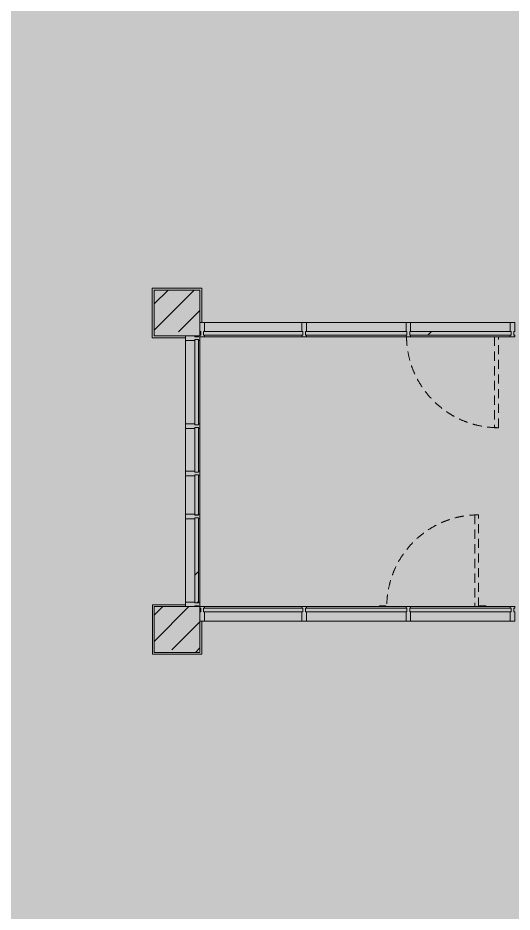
# Model space of a CAD drawing. Header units: millimetres. Extents: x 35111 to 235598, y -8553 to 29000.
# Drawn here: x 180644 to 186028, y 12321 to 22065 of the extents above; entities that cross this region are included whole.
import ezdxf

# ---------------------------------------------------------------- set-up
doc = ezdxf.new("R2010")
doc.units = ezdxf.units.MM
doc.linetypes.add('200_ШТРИХ__ш1_п0_6_', pattern=[160, 100, -60])
doc.layers.add('A-DETL-GENF-3', color=7, linetype='Continuous', lineweight=9, true_color=0xc0c0c0, transparency=0.4)
for name, color, linetype, lineweight in [('A-DETL-MBND-1', 7, '200_ШТРИХ__ш1_п0_6_', 9), ('A-GLAZ-CURT-3', 7, 'Continuous', 5), ('S-COLS-1', 7, 'Continuous', 5)]:
    doc.layers.add(name, color=color, linetype=linetype, lineweight=lineweight)
for name, color, linetype, lineweight, true_color in [('A-FLOR-1', 7, 'Continuous', 5, 0xb7b7b7), ('A-GLAZ-CURT-2', 7, 'Continuous', 5, 0x737373), ('A-GLAZ-CWMG-2', 7, 'Continuous', 5, 0x737373), ('S-COLS-2', 7, 'Continuous', 5, 0x737373)]:
    doc.layers.add(name, color=color, linetype=linetype, lineweight=lineweight, true_color=true_color)

# ---------------------------------------------------------------- blocks, each defined once
blk = doc.blocks.new('110_Дверь_СКБ_1Ст_Внутренняя1 - Д-4 1100x2100h_су мгн-V229-3_9_2_птичка')
at = {"layer": 'A-DETL-MBND-1'}
blk.add_hatch(color=256, dxfattribs=at).paths.add_polyline_path([(-447.5, 1100), (-487.5, 1100), (-487.5, 110), (-447.5, 110), (-447.5, 537.6)])
for p, q in [((-487.5, 1100), (-487.5, 110)), ((-447.5, 1100), (-487.5, 1100)), ((-447.5, 110), (-447.5, 1100))]:
    blk.add_line(p, q, dxfattribs=at)
blk.add_arc((-487.5, 100), 1000, 0.57956, 90, dxfattribs=at)
blk = doc.blocks.new('BSC_Колонна _Прямоугольная - 500х500-V244-3_9_2_птичка')
at = {"layer": 'S-COLS-1'}
h = blk.add_hatch(dxfattribs=at)
h.set_pattern_fill('FP_139', color=256, style=0, pattern_type=2)
h.set_pattern_definition([(45, (-73790, -15400), (-285.1231, 285.1231), []), (45, (-73504.88, -15400), (-285.1231, 285.1231), [504.031, -100.806, 16.764, -84.042])])
h.paths.add_polyline_path([(-250, -250), (250, -250), (250, 250), (-250, 250)])
at = {"layer": 'S-COLS-2'}
for p, q in [((250, 250), (-250, 250)), ((-250, 250), (-250, -250)), ((250, -250), (250, 250)), ((-250, -250), (250, -250))]:
    blk.add_line(p, q, dxfattribs=at)
blk = doc.blocks.new('Системная панель - Стекло - 40мм-23562586-3_9_2_птичка')
at = {"layer": 'A-GLAZ-CURT-2'}
for p, q in [((464.2, 0), (-464.2, 0)), ((-464.2, 0), (-464.2, -40)), ((-464.2, -40), (464.2, -40)), ((464.2, -40), (464.2, 0))]:
    blk.add_line(p, q, dxfattribs=at)
blk = doc.blocks.new('Системная панель - Стекло - 40мм-24234994-3_9_2_птичка')
at = {"layer": 'A-GLAZ-CURT-2'}
for p, q in [((243.3, 0), (-243.3, 0)), ((-243.3, 0), (-243.3, -40)), ((243.3, -40), (243.3, 0)), ((-243.3, -40), (243.3, -40))]:
    blk.add_line(p, q, dxfattribs=at)
blk = doc.blocks.new('Прямоугольный импост - Импост структурный с накладкой - 160мм Темный-31239176-3_9_2_птичка')
at = {"layer": 'A-GLAZ-CWMG-2'}
for p, q in [((73883, 17641.7), (73883, 18550)), ((74040, 17641.7), (74040, 18550))]:
    blk.add_line(p, q, dxfattribs=at)
blk = doc.blocks.new('Прямоугольный импост - Импост структурный с накладкой - 160мм Темный-31239177-3_9_2_птичка')
at = {"layer": 'A-GLAZ-CWMG-2'}
for p, q in [((73883, 17125), (73883, 17591.7)), ((74040, 17125), (74040, 17591.7))]:
    blk.add_line(p, q, dxfattribs=at)
blk = doc.blocks.new('Прямоугольный импост - Импост структурный с накладкой - 160мм Темный-31239202-3_9_2_птичка')
at = {"layer": 'A-GLAZ-CWMG-2'}
for p, q in [((-50, 40), (-50, 140)), ((-50, 140), (0, 140)), ((-40, 40), (-50, 40)), ((-50, -17), (-50, 0)), ((-50, 0), (-40, 0)), ((-40, 0), (-40, 40)), ((-10, 40), (-10, 0)), ((0, 40), (-10, 40)), ((-10, 0), (0, 0)), ((0, -17), (-50, -17))]:
    blk.add_line(p, q, dxfattribs=at)
blk = doc.blocks.new('Прямоугольный импост - Импост структурный с накладкой - 160мм Темный-31239205-3_9_2_птичка')
at = {"layer": 'A-GLAZ-CWMG-2'}
for p, q in [((0, 140), (-50, 140)), ((-50, 140), (-50, 40)), ((-50, 40), (-40, 40)), ((-40, 0), (-50, 0)), ((-50, 0), (-50, -17)), ((-40, 40), (-40, 0)), ((-10, 0), (-10, 40)), ((-10, 40), (0, 40)), ((0, 0), (-10, 0)), ((-50, -17), (0, -17))]:
    blk.add_line(p, q, dxfattribs=at)
blk = doc.blocks.new('Прямоугольный импост - Импост структурный с накладкой - 160мм Темный-31239180-3_9_2_птичка')
at = {"layer": 'A-GLAZ-CWMG-2'}
for p, q in [((-25, 40), (-25, 140)), ((-25, 140), (25, 140)), ((25, 140), (25, 40)), ((-15, 40), (-25, 40)), ((-25, -17), (-25, 0)), ((-25, 0), (-15, 0)), ((-15, 0), (-15, 40)), ((15, 40), (15, 0)), ((25, 40), (15, 40)), ((15, 0), (25, 0)), ((25, 0), (25, -17)), ((25, -17), (-25, -17))]:
    blk.add_line(p, q, dxfattribs=at)
blk = doc.blocks.new('110_Дверь_СКБ_1Ст_Внутренняя1 - Д-5 _л_ 1100x2100h_су мгн EIW30-32897889-3_9_2_птичка')
at = {"layer": 'A-DETL-MBND-1'}
for points in [[(472.5, 40), (512.5, 40), (512.5, 1040), (472.5, 1040), (472.5, 238.6)], [(-567.5, 40), (-497.5, 40), (-497.5, 48), (-567.5, 48)], [(522.5, 40), (592.5, 40), (592.5, 48), (522.5, 48)]]:
    blk.add_hatch(color=256, dxfattribs=at).paths.add_polyline_path(points)
for p, q in [((512.5, 1040), (472.5, 1040)), ((472.5, 1040), (472.5, 40)), ((512.5, 40), (512.5, 1040)), ((-497.5, 48), (-567.5, 48)), ((-567.5, 48), (-567.5, 40)), ((-497.5, 40), (-497.5, 48)), ((592.5, 48), (522.5, 48)), ((522.5, 48), (522.5, 40)), ((592.5, 40), (592.5, 48))]:
    blk.add_line(p, q, dxfattribs=at)
blk.add_arc((512.5, 40), 1000, 90, 180, dxfattribs=at)
blk = doc.blocks.new('BSC_Колонна _Прямоугольная - 500х500-V297-3_9_2_птичка')
at = {"layer": 'S-COLS-1'}
h = blk.add_hatch(dxfattribs=at)
h.set_pattern_fill('FP_148', color=256, style=0, pattern_type=2)
h.set_pattern_definition([(45, (-73790, -18850), (-285.1231, 285.1231), []), (45, (-73504.88, -18850), (-285.1231, 285.1231), [504.031, -100.806, 16.764, -84.042])])
h.paths.add_polyline_path([(-141.4, -250), (250, -250), (250, 250), (-250, 250), (-250, -250)])
at = {"layer": 'S-COLS-2'}
for p, q in [((250, 250), (-250, 250)), ((-250, 250), (-250, -250)), ((250, -250), (250, 250)), ((-250, -250), (250, -250))]:
    blk.add_line(p, q, dxfattribs=at)
blk = doc.blocks.new('Системная панель - Стекло - 40мм-24234969-3_9_2_птичка')
at = {"layer": 'A-GLAZ-CURT-2'}
for p, q in [((540, 40), (-540, 40)), ((-540, 40), (-540, 0)), ((-540, 0), (540, 0)), ((540, 0), (540, 40))]:
    blk.add_line(p, q, dxfattribs=at)
blk = doc.blocks.new('Прямоугольный импост - Импост структурный с накладкой - 160мм-23562401-3_9_2_птичка')
at = {"layer": 'A-GLAZ-CWMG-2'}
for p, q in [((75150, 18747), (74090, 18747)), ((75150, 18590), (74090, 18590))]:
    blk.add_line(p, q, dxfattribs=at)
blk = doc.blocks.new('Прямоугольный импост - Импост структурный с накладкой - 160мм-23618923-3_9_2_птичка')
at = {"layer": 'A-GLAZ-CWMG-2'}
for p, q in [((0, 17), (-50, 17)), ((-50, 17), (-50, 0)), ((-50, 0), (-40, 0)), ((-40, 0), (-40, -40)), ((-10, -40), (-10, 0)), ((-10, 0), (0, 0)), ((0, 7), (0, 17)), ((-40, -40), (-50, -40)), ((-50, -40), (-50, -140)), ((0, -40), (-10, -40)), ((-50, -140), (0, -140))]:
    blk.add_line(p, q, dxfattribs=at)
blk = doc.blocks.new('Системная панель - Стекло - 40мм-24234970-3_9_2_птичка')
at = {"layer": 'A-GLAZ-CURT-3'}
h = blk.add_hatch(dxfattribs=at)
h.set_pattern_fill('FP_152', color=256, style=0, pattern_type=2)
h.set_pattern_definition([(45, (-77377.5, -18107), (-1414.214, 1414.214), [1000, -3000]), (45, (-78377.5, -18607), (-1414.214, 1414.214), [3000, -1000]), (45, (-76377.5, -19107), (-1414.214, 1414.214), [1000, -3000])])
h.paths.add_polyline_path([(552.5, 0), (552.5, 40), (-552.5, 40), (-552.5, 0), (499.9, 0)])
at = {"layer": 'A-GLAZ-CURT-2'}
for p, q in [((552.5, 40), (-552.5, 40)), ((-552.5, 40), (-552.5, 0)), ((-552.5, 0), (552.5, 0)), ((552.5, 0), (552.5, 40))]:
    blk.add_line(p, q, dxfattribs=at)
blk = doc.blocks.new('Прямоугольный импост - Импост структурный с накладкой - 160мм-23562410-3_9_2_птичка')
at = {"layer": 'A-GLAZ-CWMG-2'}
for p, q in [((77420, 18747), (76335, 18747)), ((77420, 18590), (76335, 18590))]:
    blk.add_line(p, q, dxfattribs=at)
blk = doc.blocks.new('Прямоугольный импост - Импост структурный с накладкой - 160мм-23618920-3_9_2_птичка')
at = {"layer": 'A-GLAZ-CWMG-2'}
for p, q in [((-25, 0), (-25, 17)), ((-25, 17), (25, 17)), ((-15, 0), (-25, 0)), ((-15, -40), (-15, 0)), ((25, 0), (15, 0)), ((15, 0), (15, -40)), ((25, 17), (25, 0)), ((-25, -140), (-25, -40)), ((-25, -40), (-15, -40)), ((15, -40), (25, -40)), ((25, -40), (25, -140)), ((25, -140), (-25, -140))]:
    blk.add_line(p, q, dxfattribs=at)
blk = doc.blocks.new('Системная панель - Стекло - 40мм-30335137-3_9_2_птичка')
at = {"layer": 'A-GLAZ-CURT-2'}
for p, q in [((540, 0), (-540, 0)), ((-540, 0), (-540, -40)), ((540, -40), (540, 0)), ((-540, -40), (540, -40))]:
    blk.add_line(p, q, dxfattribs=at)
blk = doc.blocks.new('Прямоугольный импост - Импост структурный с накладкой - 160мм-23562329-3_9_2_птичка')
at = {"layer": 'A-GLAZ-CWMG-2'}
for p, q in [((75150, 15650), (74090, 15650)), ((75150, 15493), (74090, 15493))]:
    blk.add_line(p, q, dxfattribs=at)
blk = doc.blocks.new('Прямоугольный импост - Импост структурный с накладкой - 160мм-30335139-3_9_2_птичка')
at = {"layer": 'A-GLAZ-CWMG-2'}
for p, q in [((0, 140), (-50, 140)), ((-50, 140), (-50, 40)), ((-50, 40), (-40, 40)), ((-40, 0), (-50, 0)), ((-50, 0), (-50, -17)), ((-40, 40), (-40, 0)), ((-10, 0), (-10, 40)), ((-10, 40), (0, 40)), ((0, 0), (-10, 0)), ((-50, -17), (0, -17))]:
    blk.add_line(p, q, dxfattribs=at)
blk = doc.blocks.new('Системная панель - Стекло - 40мм-30335140-3_9_2_птичка')
at = {"layer": 'A-GLAZ-CURT-3'}
h = blk.add_hatch(dxfattribs=at)
h.set_pattern_fill('FP_153', color=256, style=0, pattern_type=2)
h.set_pattern_definition([(45, (-77377.5, -15133), (-1414.214, 1414.214), [1000, -3000]), (45, (-78377.5, -15633), (-1414.214, 1414.214), [3000, -1000]), (45, (-76377.5, -16133), (-1414.214, 1414.214), [1000, -3000])])
h.paths.add_polyline_path([(552.5, -40), (552.5, 0), (-552.5, 0), (-552.5, -40), (499.9, -40)])
at = {"layer": 'A-GLAZ-CURT-2'}
for p, q in [((552.5, 0), (-552.5, 0)), ((-552.5, 0), (-552.5, -40)), ((552.5, -40), (552.5, 0)), ((-552.5, -40), (552.5, -40))]:
    blk.add_line(p, q, dxfattribs=at)
blk = doc.blocks.new('Прямоугольный импост - Импост структурный с накладкой - 160мм-23562331-3_9_2_птичка')
at = {"layer": 'A-GLAZ-CWMG-2'}
for p, q in [((77420, 15650), (76335, 15650)), ((77420, 15493), (76335, 15493))]:
    blk.add_line(p, q, dxfattribs=at)
blk = doc.blocks.new('Прямоугольный импост - Импост структурный с накладкой - 160мм-30335135-3_9_2_птичка')
at = {"layer": 'A-GLAZ-CWMG-2'}
for p, q in [((-25, 40), (-25, 140)), ((-25, 140), (25, 140)), ((25, 140), (25, 40)), ((-15, 40), (-25, 40)), ((-25, -17), (-25, 0)), ((-25, 0), (-15, 0)), ((-15, 0), (-15, 40)), ((15, 40), (15, 0)), ((25, 40), (15, 40)), ((15, 0), (25, 0)), ((25, 0), (25, -17)), ((25, -17), (-25, -17))]:
    blk.add_line(p, q, dxfattribs=at)
blk = doc.blocks.new('Системная панель - Стекло - 40мм-V325-3_9_2_птичка')
at = {"layer": 'A-GLAZ-CURT-2'}
for p, q in [((552.5, 40), (-552.5, 40)), ((-552.5, 40), (-552.5, 0)), ((-552.5, 0), (552.5, 0)), ((552.5, 0), (552.5, 40))]:
    blk.add_line(p, q, dxfattribs=at)
blk = doc.blocks.new('Системная панель - Стекло - 40мм-V326-3_9_2_птичка')
at = {"layer": 'A-GLAZ-CURT-3'}
h = blk.add_hatch(dxfattribs=at)
h.set_pattern_fill('FP_177', color=256, style=0, pattern_type=2)
h.set_pattern_definition([(45, (-76242.5, -15133), (-1414.214, 1414.214), [1000, -3000]), (45, (-77242.5, -15633), (-1414.214, 1414.214), [3000, -1000]), (45, (-75242.5, -16133), (-1414.214, 1414.214), [1000, -3000])])
h.paths.add_polyline_path([(552.5, -40), (552.5, 0), (-552.5, 0), (-552.5, -40), (-229.5, -40)])
at = {"layer": 'A-GLAZ-CURT-2'}
for p, q in [((552.5, 0), (-552.5, 0)), ((-552.5, 0), (-552.5, -40)), ((552.5, -40), (552.5, 0)), ((-552.5, -40), (552.5, -40))]:
    blk.add_line(p, q, dxfattribs=at)
blk = doc.blocks.new('Прямоугольный импост - Импост структурный с накладкой - 160мм-23562332-3_9_2_птичка')
at = {"layer": 'A-GLAZ-CWMG-2'}
for p, q in [((76285, 15650), (75200, 15650)), ((76285, 15493), (75200, 15493))]:
    blk.add_line(p, q, dxfattribs=at)
blk = doc.blocks.new('Прямоугольный импост - Импост структурный с накладкой - 160мм-30335136-3_9_2_птичка')
at = {"layer": 'A-GLAZ-CWMG-2'}
for p, q in [((-25, 40), (-25, 140)), ((-25, 140), (25, 140)), ((25, 140), (25, 40)), ((-15, 40), (-25, 40)), ((-25, -17), (-25, 0)), ((-25, 0), (-15, 0)), ((-15, 0), (-15, 40)), ((15, 40), (15, 0)), ((25, 40), (15, 40)), ((15, 0), (25, 0)), ((25, 0), (25, -17)), ((25, -17), (-25, -17))]:
    blk.add_line(p, q, dxfattribs=at)
blk = doc.blocks.new('Системная панель - Стекло - 40мм-23562590-3_9_2_птичка')
at = {"layer": 'A-GLAZ-CURT-3'}
h = blk.add_hatch(dxfattribs=at)
h.set_pattern_fill('FP_178', color=256, style=0, pattern_type=2)
h.set_pattern_definition([(135, (15654.2, -74523), (-1414.214, -1414.214), [1000, -3000]), (135, (16154.2, -75523), (-1414.214, -1414.214), [3000, -1000]), (135, (16654.2, -73523), (-1414.214, -1414.214), [1000, -3000])])
h.paths.add_polyline_path([(464.2, 0), (-464.2, 0), (-464.2, -40), (464.2, -40)])
at = {"layer": 'A-GLAZ-CURT-2'}
for p, q in [((464.2, 0), (-464.2, 0)), ((-464.2, 0), (-464.2, -40)), ((464.2, -40), (464.2, 0)), ((-464.2, -40), (464.2, -40))]:
    blk.add_line(p, q, dxfattribs=at)
blk = doc.blocks.new('Системная панель - Стекло - 40мм-24234995-3_9_2_птичка')
at = {"layer": 'A-GLAZ-CURT-2'}
for p, q in [((218.3, 0), (-218.3, 0)), ((-218.3, 0), (-218.3, -40)), ((218.3, -40), (218.3, 0)), ((-218.3, -40), (218.3, -40))]:
    blk.add_line(p, q, dxfattribs=at)
blk = doc.blocks.new('Прямоугольный импост - Импост структурный с накладкой - 160мм Темный-31239183-3_9_2_птичка')
at = {"layer": 'A-GLAZ-CWMG-2'}
for p, q in [((73883, 16658.3), (73883, 17075)), ((74040, 16658.3), (74040, 17075))]:
    blk.add_line(p, q, dxfattribs=at)

msp = doc.modelspace()

# ---------------------------------------------------------------- hatches: boundary and pattern name
at = {"layer": 'A-DETL-GENF-3'}
msp.add_hatch(color=256, dxfattribs=at).paths.add_polyline_path([(179439.5, -251.7), (184437.5, -251.7), (184437.5, 3288.3), (193157.5, 3288.3), (193157.5, 27348.3), (150497.5, 27348.3), (150497.5, 23888.3), (146897.6, 23888.3), (146897.6, -251.7), (178507.3, -251.7)])

# ---------------------------------------------------------------- linework, layer by layer
at = {"layer": 'A-FLOR-1'}
for p, q in [((182107.5, 18580), (182107.5, 19120)), ((182107.5, 19120), (182647.5, 19120)), ((182647.5, 19120), (182647.5, 18747)), ((182470.5, 18580), (182107.5, 18580)), ((182110.5, 15133), (182110.5, 15670)), ((182110.5, 15670), (182470.5, 15670)), ((182648.5, 15493), (182648.5, 15133)), ((182648.5, 15133), (182110.5, 15133))]:
    msp.add_line(p, q, dxfattribs=at)

# ---------------------------------------------------------------- block references
at = {"layer": 'A-DETL-MBND-1', "rotation": 180}
msp.add_blockref('110_Дверь_СКБ_1Ст_Внутренняя1 - Д-4 1100x2100h_су мгн-V229-3_9_2_птичка', (185390, 18700), dxfattribs=at)
at = {"layer": 'A-DETL-MBND-1'}
msp.add_blockref('110_Дверь_СКБ_1Ст_Внутренняя1 - Д-5 _л_ 1100x2100h_су мгн EIW30-32897889-3_9_2_птичка', (185149.8, 15610), dxfattribs=at)
at = {"layer": 'A-GLAZ-CURT-2'}
for name, p in [('Системная панель - Стекло - 40мм-24234969-3_9_2_птичка', (183207.5, 18607)), ('Системная панель - Стекло - 40мм-V325-3_9_2_птичка', (184330, 18607)), ('Системная панель - Стекло - 40мм-24234970-3_9_2_птичка', (185465, 18607)), ('Системная панель - Стекло - 40мм-30335137-3_9_2_птичка', (183207.5, 15633)), ('Системная панель - Стекло - 40мм-V326-3_9_2_птичка', (184330, 15633)), ('Системная панель - Стекло - 40мм-30335140-3_9_2_птичка', (185465, 15633))]:
    msp.add_blockref(name, p, dxfattribs=at)
at = {"layer": 'A-GLAZ-CURT-2', "rotation": 269.9999999999998}
for name, p in [('Системная панель - Стекло - 40мм-23562586-3_9_2_птичка', (182610.5, 18095.8)), ('Системная панель - Стекло - 40мм-24234994-3_9_2_птичка', (182610.5, 17358.3)), ('Системная панель - Стекло - 40мм-24234995-3_9_2_птичка', (182610.5, 16866.7)), ('Системная панель - Стекло - 40мм-23562590-3_9_2_птичка', (182610.5, 16154.2))]:
    msp.add_blockref(name, p, dxfattribs=at)
at = {"layer": 'A-GLAZ-CWMG-2'}
for name, p, rotation in [('Прямоугольный импост - Импост структурный с накладкой - 160мм-23618923-3_9_2_птичка', (182627.5, 18607), 180), ('Прямоугольный импост - Импост структурный с накладкой - 160мм Темный-31239205-3_9_2_птичка', (182610.5, 18600), 89.99999999999984), ('Прямоугольный импост - Импост структурный с накладкой - 160мм-30335139-3_9_2_птичка', (182627.5, 15633), 180)]:
    msp.add_blockref(name, p, dxfattribs=dict(at, rotation=rotation))
for name, p in [('Прямоугольный импост - Импост структурный с накладкой - 160мм-23562401-3_9_2_птичка', (108587.5, 0)), ('Прямоугольный импост - Импост структурный с накладкой - 160мм-23562410-3_9_2_птичка', (107452.5, 0)), ('Прямоугольный импост - Импост структурный с накладкой - 160мм-23562410-3_9_2_птичка', (108587.5, 0)), ('Прямоугольный импост - Импост структурный с накладкой - 160мм Темный-31239176-3_9_2_птичка', (108587.5, 0)), ('Прямоугольный импост - Импост структурный с накладкой - 160мм Темный-31239177-3_9_2_птичка', (108587.5, 0)), ('Прямоугольный импост - Импост структурный с накладкой - 160мм Темный-31239183-3_9_2_птичка', (108587.5, 0)), ('Прямоугольный импост - Импост структурный с накладкой - 160мм Темный-31239176-3_9_2_птичка', (108587.5, -1941.7)), ('Прямоугольный импост - Импост структурный с накладкой - 160мм-23562329-3_9_2_птичка', (108587.5, 0)), ('Прямоугольный импост - Импост структурный с накладкой - 160мм-23562332-3_9_2_птичка', (108587.5, 0)), ('Прямоугольный импост - Импост структурный с накладкой - 160мм-23562331-3_9_2_птичка', (108587.5, 0))]:
    msp.add_blockref(name, p, dxfattribs=at)
at = {"layer": 'A-GLAZ-CWMG-2', "extrusion": (0, 0, -1)}
for name, p, rotation in [('Прямоугольный импост - Импост структурный с накладкой - 160мм-23618920-3_9_2_птичка', (-183762.5, 18607), 180), ('Прямоугольный импост - Импост структурный с накладкой - 160мм-23618920-3_9_2_птичка', (-184897.5, 18607), 180), ('Прямоугольный импост - Импост структурный с накладкой - 160мм-23618920-3_9_2_птичка', (-186032.5, 18607), 180), ('Прямоугольный импост - Импост структурный с накладкой - 160мм Темный-31239180-3_9_2_птичка', (-182610.5, 17616.7), 270.0000000000002), ('Прямоугольный импост - Импост структурный с накладкой - 160мм Темный-31239180-3_9_2_птичка', (-182610.5, 17100), 270.0000000000002), ('Прямоугольный импост - Импост структурный с накладкой - 160мм Темный-31239180-3_9_2_птичка', (-182610.5, 16633.3), 270.0000000000002), ('Прямоугольный импост - Импост структурный с накладкой - 160мм Темный-31239202-3_9_2_птичка', (-182610.5, 15650), 270.0000000000002), ('Прямоугольный импост - Импост структурный с накладкой - 160мм-30335136-3_9_2_птичка', (-183762.5, 15633), 180), ('Прямоугольный импост - Импост структурный с накладкой - 160мм-30335135-3_9_2_птичка', (-184897.5, 15633), 180), ('Прямоугольный импост - Импост структурный с накладкой - 160мм-30335136-3_9_2_птичка', (-186032.5, 15633), 180)]:
    msp.add_blockref(name, p, dxfattribs=dict(at, rotation=rotation))
at = {"layer": 'S-COLS-2'}
for name, p in [('BSC_Колонна _Прямоугольная - 500х500-V297-3_9_2_птичка', (182377.5, 18850)), ('BSC_Колонна _Прямоугольная - 500х500-V244-3_9_2_птичка', (182377.5, 15400))]:
    msp.add_blockref(name, p, dxfattribs=at)

doc.saveas('drawing.dxf')
